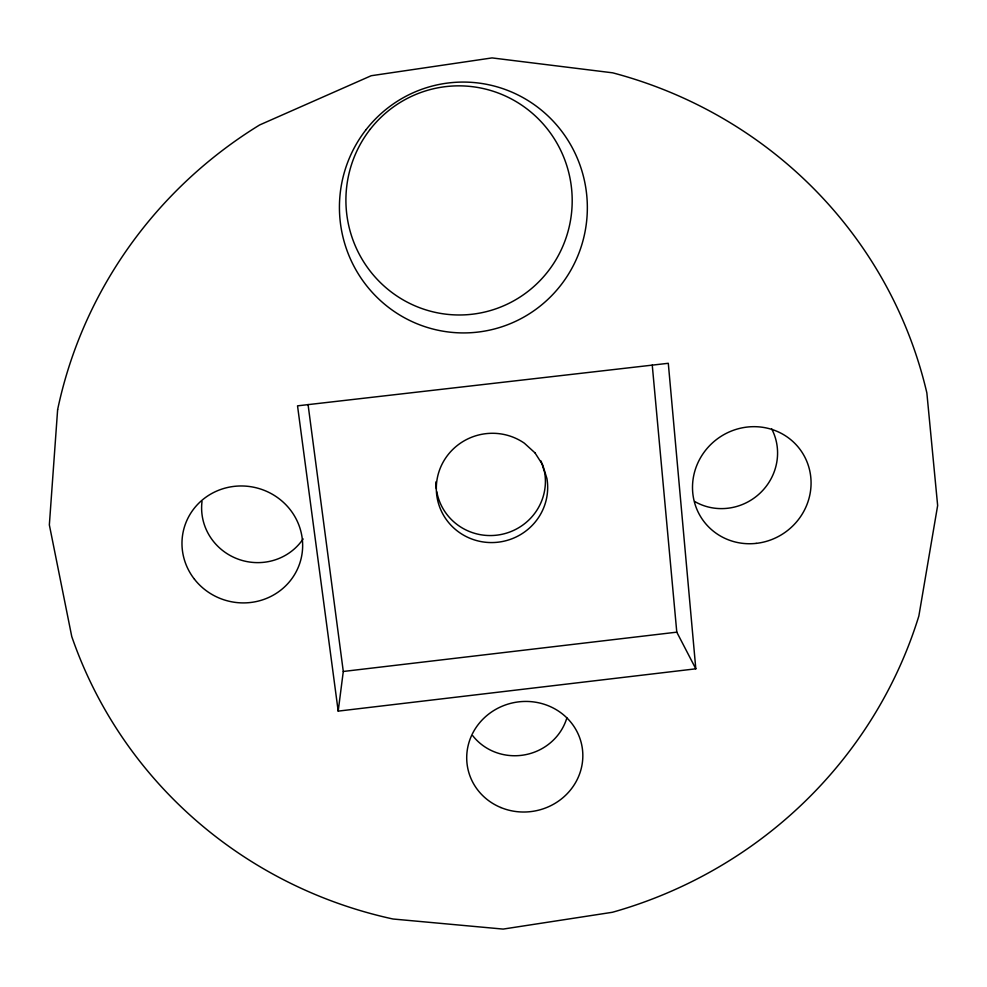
<?xml version="1.0" encoding="UTF-8"?>
<svg xmlns="http://www.w3.org/2000/svg" width="987" height="987" viewBox="0 0 987 987"><rect width="100%" height="100%" fill="white"/><g stroke="black" fill="none" stroke-linecap="round" stroke-linejoin="round"><path stroke-width="1.48" d="M338.196 711.121L297.531 405.842L668.298 363.29L695.81 668.816L338.196 711.121L343.291 671.468L308.055 404.497M343.291 671.468L676.786 632.161L695.81 668.816M541.086 461.015L544.676 472.588A54.791 53.717 -12.2 0 1 499.928 534.707A54.791 53.717 -12.2 0 1 436.772 491.662M652.247 365.091L676.786 632.161M771.686 428.876A54.988 53.101 -36.8 0 1 760.052 493.155A54.988 53.101 -36.8 0 1 694.762 501.544M566.883 717.833A53.372 50.966 -10.6 0 1 525.121 754.771A53.372 50.966 -10.6 0 1 472.736 735.697M303.12 538.927A55.346 53.606 16.1 0 1 237.978 559.086A55.346 53.606 16.1 0 1 202.014 501.519M436.34 488.898A54.791 53.717 -12.2 0 1 435.921 481.841M57.628 409.654L49.35 524.899L71.755 636.529A445.174 435.267 -12.2 0 0 393.023 919.008L503.136 929.088L612.372 912.284A445.174 435.267 -12.2 0 0 918.86 615.987L937.65 505.541L926.855 392.912A445.174 435.267 -12.2 0 0 612.693 72.828L492.057 57.912L371.198 75.728L259.618 124.967A445.174 435.267 -12.2 0 0 57.628 409.654M535.003 452.873L524.344 443.188A55.728 54.593 -12.2 0 0 439.857 469.17A55.728 54.593 -12.2 0 0 486.566 542.356A55.728 54.593 -12.2 0 0 546.934 478.559L542.702 464.939L535.003 452.873M370.224 129.26A114.578 113.135 85.2 0 0 442.781 313.755A114.578 113.135 85.2 0 0 564.157 158.228A114.578 113.135 85.2 0 0 370.224 129.26M194.451 579.233A60.491 58.344 14.7 0 0 298.074 567.759A60.491 58.344 14.7 0 0 234.4 486.344A60.491 58.344 14.7 0 0 194.451 579.233M500.853 807.539A58.159 55.186 -10.7 0 0 582.552 750.219A58.159 55.186 -10.7 0 0 490.921 712.429A58.159 55.186 -10.7 0 0 500.853 807.539M366.078 129.655A125.435 123.955 86.5 0 0 445.544 331.595A125.435 123.955 86.5 0 0 578.542 161.239A125.435 123.955 86.5 0 0 366.078 129.655M756.165 543.381A60.071 57.727 -35.7 0 0 800.802 450.479A60.071 57.727 -35.7 0 0 698.401 461.756A60.071 57.727 -35.7 0 0 756.165 543.381"/></g></svg>
